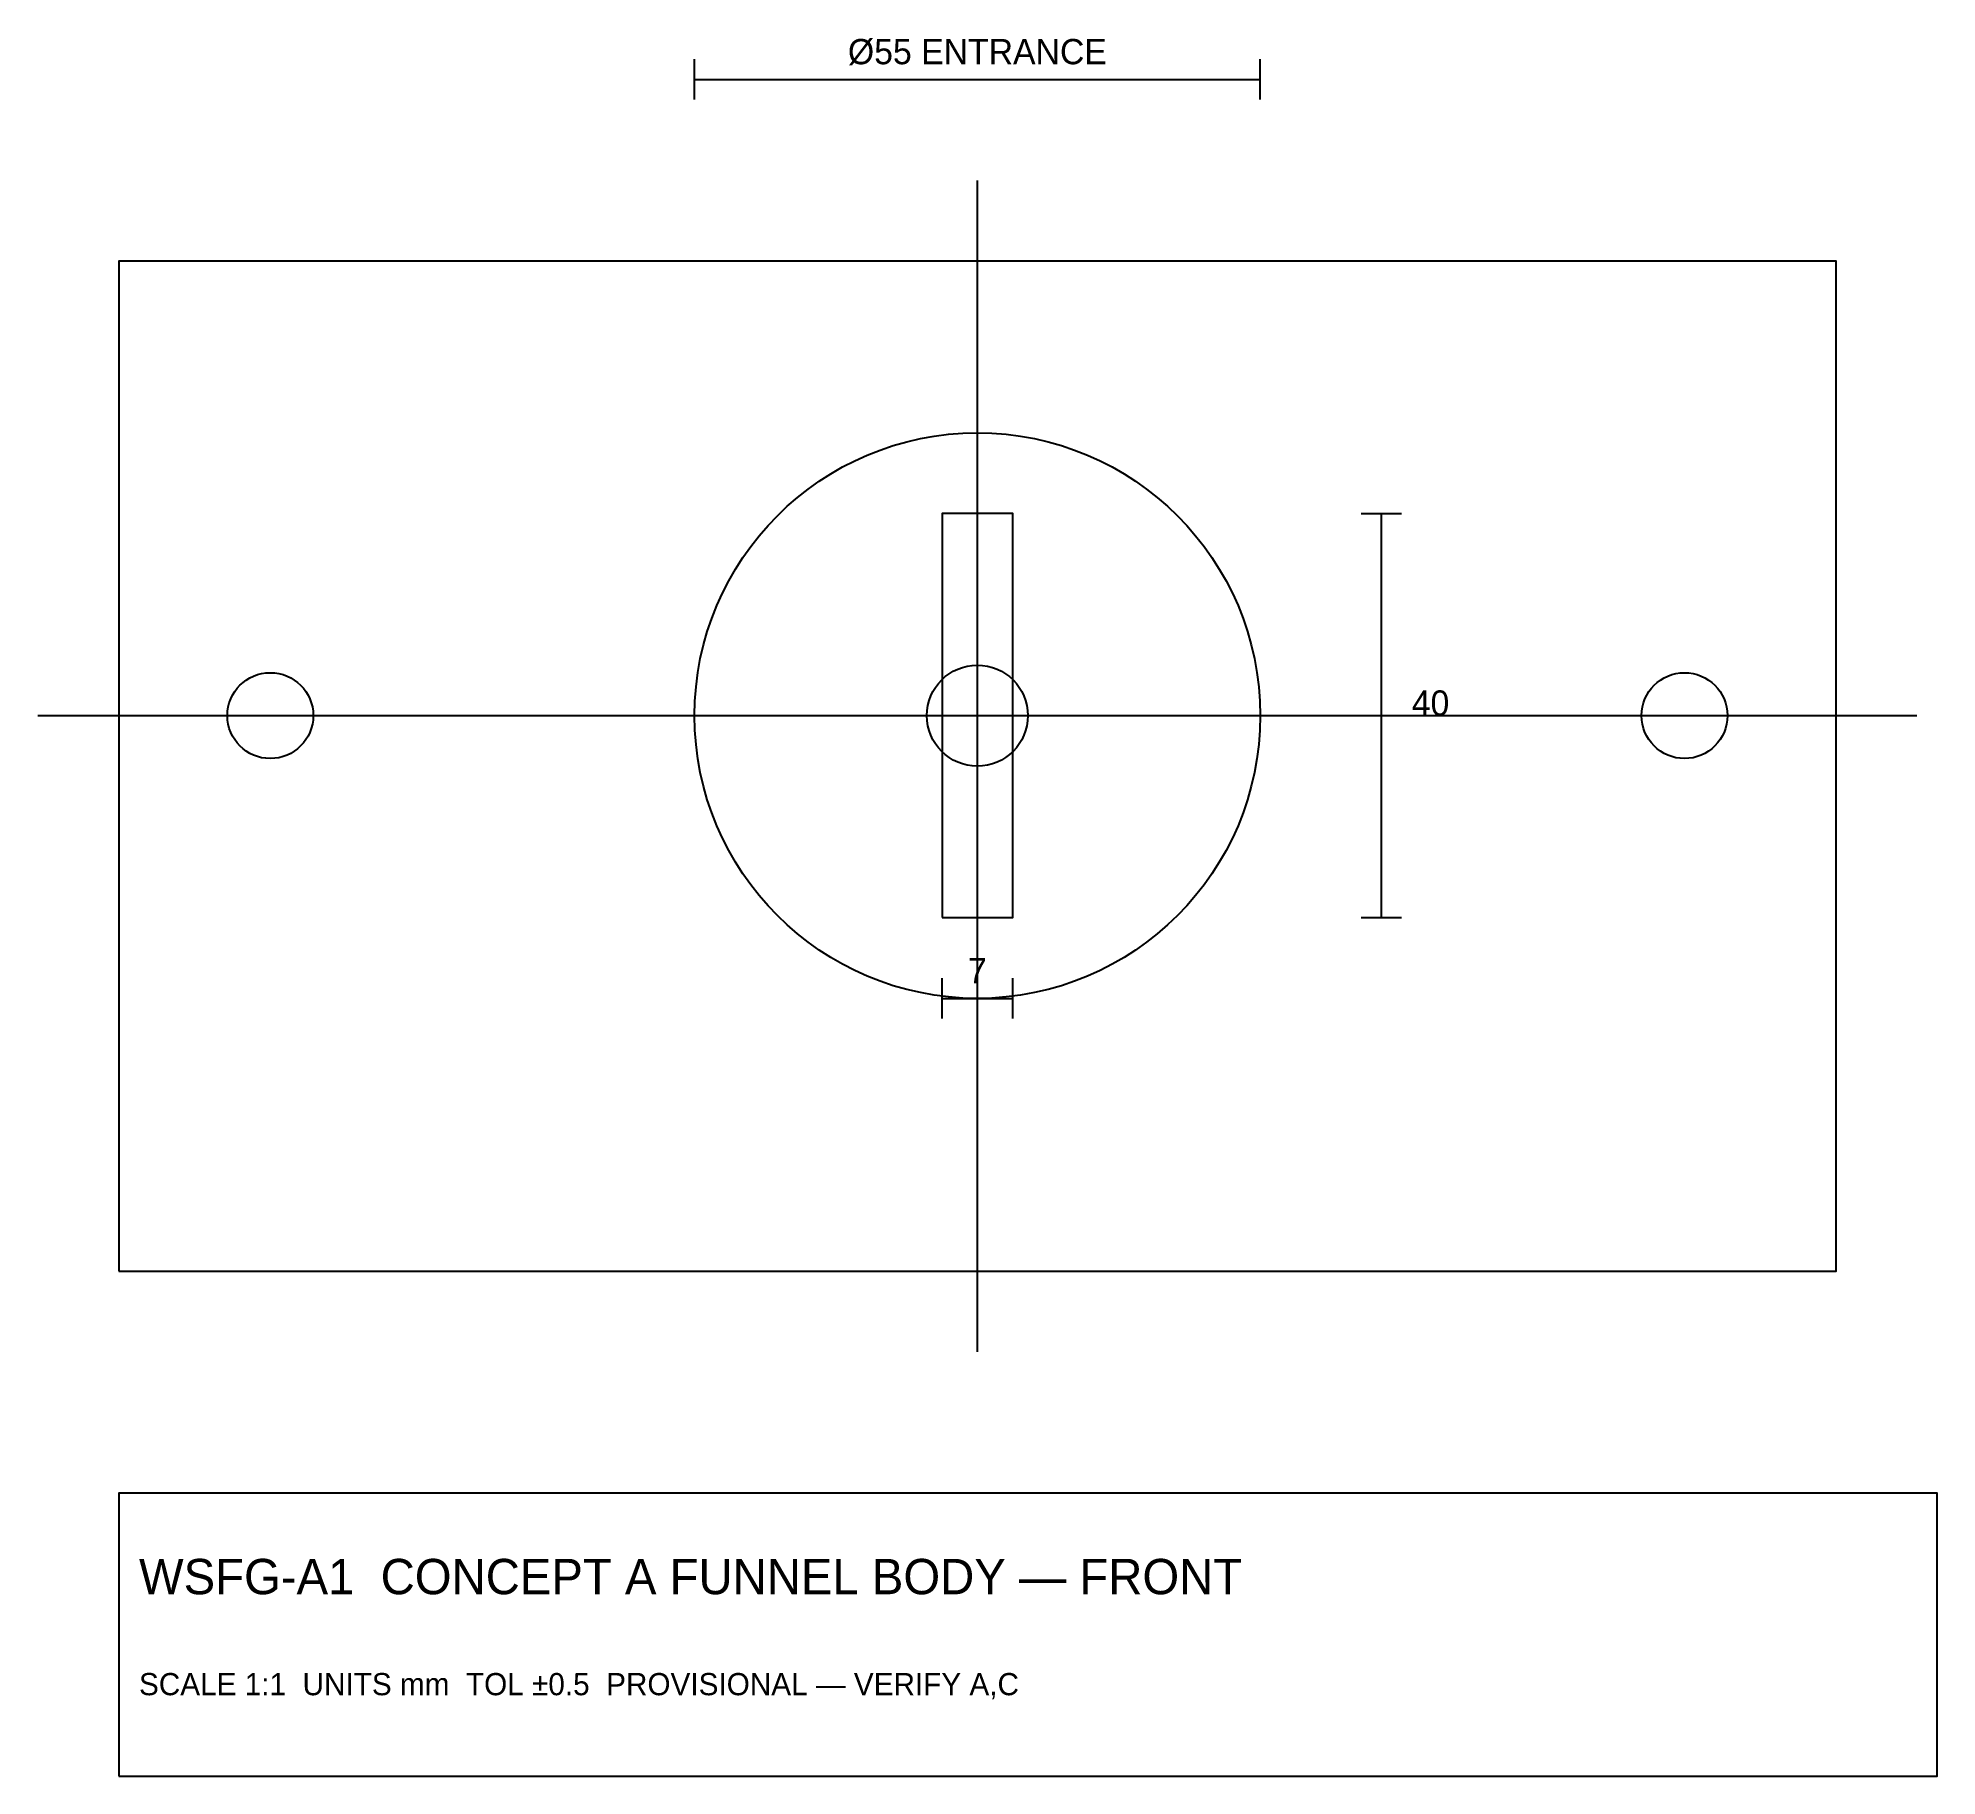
# Model space of a CAD drawing. Header units: millimetres. Extents: x -8 to 180, y -50 to 122.
import ezdxf
from ezdxf.enums import TextEntityAlignment as Align

# ---------------------------------------------------------------- set-up
doc = ezdxf.new("R2010")
doc.units = ezdxf.units.MM
for name, color, linetype in [('CENTER', 2, 'Continuous'), ('DIM', 3, 'Continuous'), ('OBJECT', 7, 'Continuous'), ('TEXT', 5, 'Continuous'), ('TITLE', 7, 'Continuous')]:
    doc.layers.add(name, color=color, linetype=linetype)

msp = doc.modelspace()

# ---------------------------------------------------------------- linework, layer by layer
at = {"layer": 'CENTER'}
for p, q in [((85, -8), (85, 108)), ((-8, 55), (178, 55))]:
    msp.add_line(p, q, dxfattribs=at)
at = {"layer": 'DIM'}
for p, q in [((57, 116), (57, 120)), ((113, 116), (113, 120)), ((57, 118), (113, 118)), ((123, 75), (127, 75)), ((125, 35), (125, 75)), ((123, 35), (127, 35)), ((81.5, 25), (81.5, 29)), ((88.5, 25), (88.5, 29)), ((81.5, 27), (88.5, 27))]:
    msp.add_line(p, q, dxfattribs=at)
at = {"layer": 'OBJECT'}
for points in [[(0, 0), (170, 0), (170, 100), (0, 100), (0, 0)], [(81.5, 35), (88.5, 35), (88.5, 75), (81.5, 75), (81.5, 35)]]:
    msp.add_lwpolyline(points, dxfattribs=at)
for centre, radius in [((85, 55), 28), ((15, 55), 4.25), ((85, 55), 5), ((155, 55), 4.25)]:
    msp.add_circle(centre, radius, dxfattribs=at)
at = {"layer": 'TITLE'}
msp.add_lwpolyline([(0, -50), (180, -50), (180, -22), (0, -22), (0, -50)], dxfattribs=at)

# ---------------------------------------------------------------- texts
at = {"layer": 'TEXT'}
for s, p in [('Ø55 ENTRANCE', (85, 119.5)), ('7', (85, 28.5))]:
    msp.add_text(s, height=2.5, dxfattribs=at).set_placement(p, align=Align.CENTER)
for s, height, p in [('40', 2.5, (128, 55)), ('WSFG-A1  CONCEPT A FUNNEL BODY — FRONT', 3.5, (2, -32)), ('SCALE 1:1  UNITS mm  TOL ±0.5  PROVISIONAL — VERIFY A,C', 2.2, (2, -42))]:
    msp.add_text(s, height=height, dxfattribs=at).set_placement(p)

doc.saveas('drawing.dxf')
